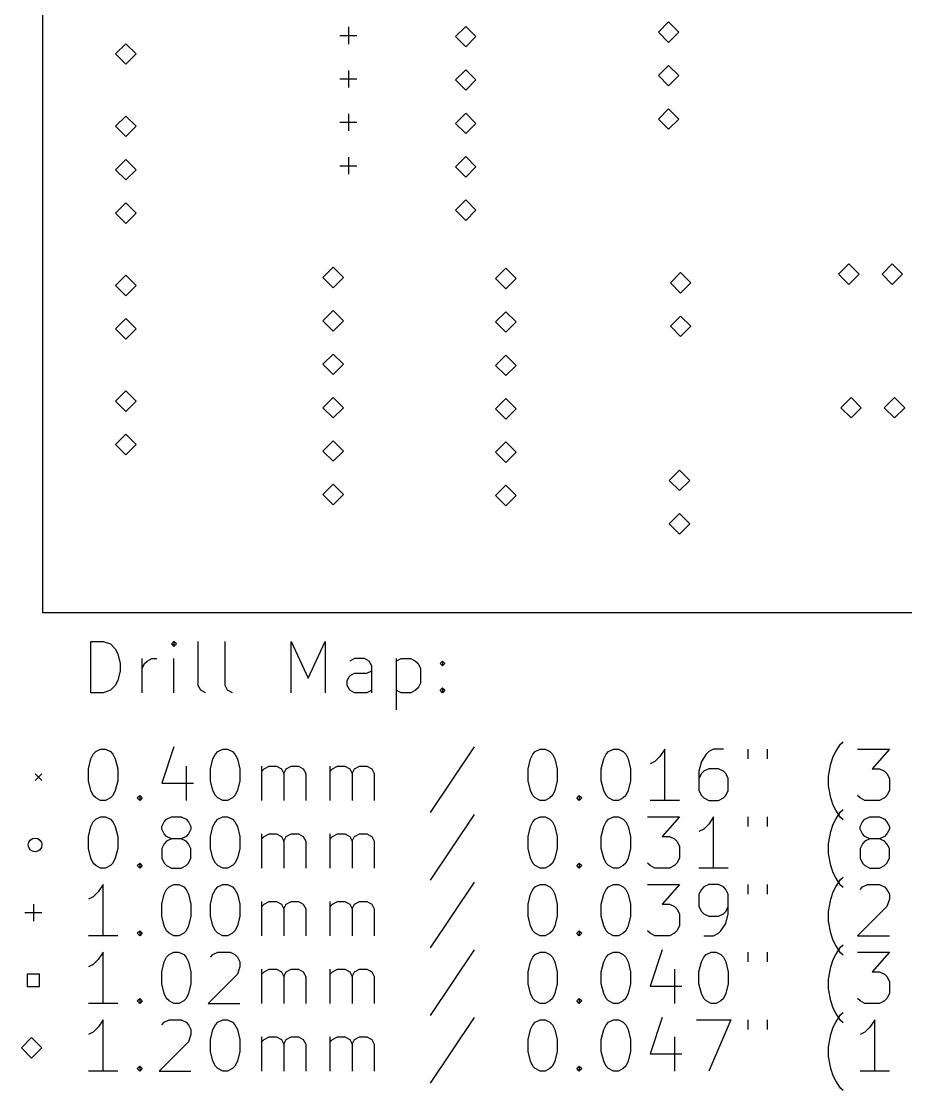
# Model space of a CAD drawing. Extents: x 129 to 229, y -164 to -37.
# Drawn here: x 128.7 to 180.4, y -164.4 to -101.8 of the extents above; entities that cross this region are included whole.
import ezdxf

# ---------------------------------------------------------------- set-up
doc = ezdxf.new("R2010")
doc.units = 0
doc.layers.add('BLACK', color=7, linetype='CONTINUOUS')

msp = doc.modelspace()

# ---------------------------------------------------------------- linework, layer by layer
at = {"layer": 'BLACK', "linetype": 'CONTINUOUS'}
for p, q in [((129.921, -36.957), (129.921, -136.398)), ((166.56, -101.825), (165.96, -102.425)), ((167.16, -102.425), (166.56, -101.825)), ((147.328, -102.616), (148.328, -102.616)), ((147.828, -102.116), (147.828, -103.116)), ((154.686, -102.08), (154.086, -102.68)), ((155.286, -102.68), (154.686, -102.08)), ((165.96, -102.425), (166.56, -103.025)), ((166.56, -103.025), (167.16, -102.425)), ((134.81, -103.096), (134.21, -103.695)), ((135.41, -103.695), (134.81, -103.096)), ((154.086, -102.68), (154.686, -103.28)), ((154.686, -103.28), (155.286, -102.68)), ((134.21, -103.695), (134.81, -104.295)), ((134.81, -104.295), (135.41, -103.695)), ((166.56, -104.365), (165.96, -104.965)), ((167.16, -104.965), (166.56, -104.365)), ((147.828, -104.656), (147.828, -105.656)), ((154.686, -104.62), (154.086, -105.22)), ((155.286, -105.22), (154.686, -104.62)), ((165.96, -104.965), (166.56, -105.566)), ((166.56, -105.566), (167.16, -104.965)), ((147.328, -105.156), (148.328, -105.156)), ((154.086, -105.22), (154.686, -105.82)), ((154.686, -105.82), (155.286, -105.22)), ((166.56, -106.905), (165.96, -107.505)), ((167.16, -107.505), (166.56, -106.905)), ((134.81, -107.329), (134.21, -107.929)), ((135.41, -107.929), (134.81, -107.329)), ((147.828, -107.196), (147.828, -108.196)), ((154.686, -107.16), (154.086, -107.76)), ((155.286, -107.76), (154.686, -107.16)), ((165.96, -107.505), (166.56, -108.105)), ((166.56, -108.105), (167.16, -107.505)), ((134.21, -107.929), (134.81, -108.529)), ((134.81, -108.529), (135.41, -107.929)), ((147.328, -107.696), (148.328, -107.696)), ((154.086, -107.76), (154.686, -108.36)), ((154.686, -108.36), (155.286, -107.76)), ((134.81, -109.869), (134.21, -110.469)), ((135.41, -110.469), (134.81, -109.869)), ((147.828, -109.736), (147.828, -110.736)), ((154.686, -109.7), (154.086, -110.3)), ((155.286, -110.3), (154.686, -109.7)), ((134.21, -110.469), (134.81, -111.069)), ((134.81, -111.069), (135.41, -110.469)), ((147.328, -110.236), (148.328, -110.236)), ((154.086, -110.3), (154.686, -110.9)), ((154.686, -110.9), (155.286, -110.3)), ((134.81, -112.409), (134.21, -113.009)), ((135.41, -113.009), (134.81, -112.409)), ((154.686, -112.24), (154.086, -112.84)), ((155.286, -112.84), (154.686, -112.24)), ((134.21, -113.009), (134.81, -113.609)), ((134.81, -113.609), (135.41, -113.009)), ((154.086, -112.84), (154.686, -113.44)), ((154.686, -113.44), (155.286, -112.84)), ((146.939, -116.176), (146.339, -116.776)), ((147.539, -116.776), (146.939, -116.176)), ((157.036, -116.24), (156.436, -116.84)), ((157.636, -116.84), (157.036, -116.24)), ((177.102, -115.986), (176.502, -116.586)), ((177.702, -116.586), (177.102, -115.986)), ((179.642, -115.986), (179.042, -116.586)), ((180.242, -116.586), (179.642, -115.986)), ((134.81, -116.642), (134.21, -117.242)), ((135.41, -117.242), (134.81, -116.642)), ((146.339, -116.776), (146.939, -117.376)), ((146.939, -117.376), (147.539, -116.776)), ((156.436, -116.84), (157.036, -117.44)), ((157.036, -117.44), (157.636, -116.84)), ((167.259, -116.494), (166.659, -117.094)), ((167.859, -117.094), (167.259, -116.494)), ((176.502, -116.586), (177.102, -117.186)), ((177.102, -117.186), (177.702, -116.586)), ((179.042, -116.586), (179.642, -117.186)), ((179.642, -117.186), (180.242, -116.586)), ((134.21, -117.242), (134.81, -117.842)), ((134.81, -117.842), (135.41, -117.242)), ((166.659, -117.094), (167.259, -117.694)), ((167.259, -117.694), (167.859, -117.094)), ((146.939, -118.716), (146.339, -119.316)), ((147.539, -119.316), (146.939, -118.716)), ((157.036, -118.78), (156.436, -119.38)), ((157.636, -119.38), (157.036, -118.78)), ((134.81, -119.182), (134.21, -119.782)), ((135.41, -119.782), (134.81, -119.182)), ((146.339, -119.316), (146.939, -119.916)), ((146.939, -119.916), (147.539, -119.316)), ((156.436, -119.38), (157.036, -119.98)), ((157.036, -119.98), (157.636, -119.38)), ((167.259, -119.034), (166.659, -119.634)), ((167.859, -119.634), (167.259, -119.034)), ((134.21, -119.782), (134.81, -120.382)), ((134.81, -120.382), (135.41, -119.782)), ((166.659, -119.634), (167.259, -120.234)), ((167.259, -120.234), (167.859, -119.634)), ((146.939, -121.256), (146.339, -121.856)), ((147.539, -121.856), (146.939, -121.256)), ((157.036, -121.32), (156.436, -121.92)), ((157.636, -121.92), (157.036, -121.32)), ((146.339, -121.856), (146.939, -122.456)), ((146.939, -122.456), (147.539, -121.856)), ((156.436, -121.92), (157.036, -122.52)), ((157.036, -122.52), (157.636, -121.92)), ((134.81, -123.415), (134.21, -124.015)), ((135.41, -124.015), (134.81, -123.415)), ((146.939, -123.796), (146.339, -124.396)), ((147.539, -124.396), (146.939, -123.796)), ((157.036, -123.86), (156.436, -124.46)), ((157.636, -124.46), (157.036, -123.86)), ((177.228, -123.796), (176.628, -124.396)), ((177.828, -124.396), (177.228, -123.796)), ((179.768, -123.796), (179.168, -124.396)), ((180.368, -124.396), (179.768, -123.796)), ((134.21, -124.015), (134.81, -124.615)), ((134.81, -124.615), (135.41, -124.015)), ((146.339, -124.396), (146.939, -124.996)), ((146.939, -124.996), (147.539, -124.396)), ((156.436, -124.46), (157.036, -125.06)), ((157.036, -125.06), (157.636, -124.46)), ((176.628, -124.396), (177.228, -124.996)), ((177.228, -124.996), (177.828, -124.396)), ((179.168, -124.396), (179.768, -124.996)), ((179.768, -124.996), (180.368, -124.396)), ((134.81, -125.955), (134.21, -126.555)), ((135.41, -126.555), (134.81, -125.955)), ((146.939, -126.336), (146.339, -126.936)), ((147.539, -126.936), (146.939, -126.336)), ((134.21, -126.555), (134.81, -127.155)), ((134.81, -127.155), (135.41, -126.555)), ((146.339, -126.936), (146.939, -127.536)), ((146.939, -127.536), (147.539, -126.936)), ((157.036, -126.4), (156.436, -127)), ((156.436, -127), (157.036, -127.6)), ((157.636, -127), (157.036, -126.4)), ((157.036, -127.6), (157.636, -127)), ((167.196, -128.051), (166.596, -128.651)), ((167.796, -128.651), (167.196, -128.051)), ((146.939, -128.876), (146.339, -129.476)), ((147.539, -129.476), (146.939, -128.876)), ((166.596, -128.651), (167.196, -129.251)), ((167.196, -129.251), (167.796, -128.651)), ((146.339, -129.476), (146.939, -130.076)), ((146.939, -130.076), (147.539, -129.476)), ((157.036, -128.94), (156.436, -129.54)), ((157.636, -129.54), (157.036, -128.94)), ((156.436, -129.54), (157.036, -130.14)), ((157.036, -130.14), (157.636, -129.54)), ((167.196, -130.591), (166.596, -131.191)), ((167.796, -131.191), (167.196, -130.591)), ((166.596, -131.191), (167.196, -131.791)), ((167.196, -131.791), (167.796, -131.191)), ((229.362, -136.398), (129.921, -136.398)), ((132.76, -141.08), (132.76, -138.08)), ((132.76, -138.08), (133.475, -138.08)), ((133.475, -138.08), (133.903, -138.223)), ((133.903, -138.223), (134.189, -138.509)), ((137.617, -138.08), (137.475, -138.223)), ((137.475, -138.223), (137.617, -138.366)), ((137.76, -138.223), (137.617, -138.08)), ((137.617, -138.08), (137.617, -138.366)), ((137.617, -138.366), (137.76, -138.223)), ((139.046, -140.652), (139.046, -138.08)), ((140.617, -140.652), (140.617, -138.08)), ((144.475, -141.08), (144.475, -138.08)), ((144.475, -138.08), (145.475, -140.223)), ((145.475, -140.223), (146.475, -138.08)), ((146.475, -138.08), (146.475, -141.08)), ((134.189, -138.509), (134.332, -138.794)), ((134.332, -138.794), (134.475, -139.366)), ((134.475, -139.366), (134.475, -139.794)), ((135.76, -141.08), (135.76, -139.08)), ((135.76, -139.652), (135.903, -139.366)), ((135.903, -139.366), (136.046, -139.223)), ((136.046, -139.223), (136.332, -139.08)), ((136.332, -139.08), (136.617, -139.08)), ((137.617, -141.08), (137.617, -139.08)), ((148.189, -139.08), (147.903, -139.223)), ((148.76, -139.08), (148.189, -139.08)), ((149.046, -139.223), (148.76, -139.08)), ((149.189, -139.509), (149.046, -139.223)), ((149.189, -141.08), (149.189, -139.509)), ((150.617, -139.08), (150.617, -142.08)), ((150.617, -139.223), (150.903, -139.08)), ((150.903, -139.08), (151.475, -139.08)), ((151.475, -139.08), (151.76, -139.223)), ((151.76, -139.223), (151.903, -139.366)), ((151.903, -139.366), (152.046, -139.652)), ((153.189, -139.366), (153.332, -139.223)), ((153.332, -139.509), (153.189, -139.366)), ((153.332, -139.223), (153.475, -139.366)), ((153.332, -139.223), (153.332, -139.509)), ((153.475, -139.366), (153.332, -139.509)), ((134.475, -139.794), (134.332, -140.366)), ((147.76, -140.366), (147.903, -140.08)), ((147.903, -140.08), (148.189, -139.937)), ((148.189, -139.937), (148.903, -139.937)), ((148.903, -139.937), (149.189, -139.794)), ((152.046, -139.652), (152.046, -140.509)), ((134.189, -140.652), (133.903, -140.937)), ((134.332, -140.366), (134.189, -140.652)), ((139.189, -140.937), (139.046, -140.652)), ((140.76, -140.937), (140.617, -140.652)), ((147.76, -140.652), (147.76, -140.366)), ((147.903, -140.937), (147.76, -140.652)), ((152.046, -140.509), (151.903, -140.794)), ((133.475, -141.08), (132.76, -141.08)), ((133.903, -140.937), (133.475, -141.08)), ((139.475, -141.08), (139.189, -140.937)), ((141.046, -141.08), (140.76, -140.937)), ((148.189, -141.08), (147.903, -140.937)), ((148.903, -141.08), (148.189, -141.08)), ((149.189, -140.937), (148.903, -141.08)), ((150.903, -141.08), (150.617, -140.937)), ((151.475, -141.08), (150.903, -141.08)), ((151.76, -140.937), (151.475, -141.08)), ((151.903, -140.794), (151.76, -140.937)), ((153.189, -140.937), (153.332, -140.794)), ((153.332, -141.08), (153.189, -140.937)), ((153.332, -140.794), (153.475, -140.937)), ((153.332, -140.794), (153.332, -141.08)), ((153.475, -140.937), (153.332, -141.08)), ((132.903, -144.666), (133.046, -144.523)), ((133.046, -144.523), (133.332, -144.38)), ((133.332, -144.38), (133.617, -144.38)), ((133.617, -144.38), (133.903, -144.523)), ((133.903, -144.523), (134.046, -144.666)), ((137.617, -144.237), (136.903, -146.38)), ((140.046, -144.666), (140.189, -144.523)), ((140.189, -144.523), (140.475, -144.38)), ((140.475, -144.38), (140.76, -144.38)), ((140.76, -144.38), (141.046, -144.523)), ((141.046, -144.523), (141.189, -144.666)), ((155.189, -144.237), (152.617, -148.094)), ((158.617, -144.666), (158.76, -144.523)), ((158.76, -144.523), (159.046, -144.38)), ((159.046, -144.38), (159.332, -144.38)), ((159.332, -144.38), (159.617, -144.523)), ((159.617, -144.523), (159.76, -144.666)), ((162.903, -144.666), (163.046, -144.523)), ((163.046, -144.523), (163.332, -144.38)), ((163.332, -144.38), (163.617, -144.38)), ((163.617, -144.38), (163.903, -144.523)), ((163.903, -144.523), (164.046, -144.666)), ((166.332, -144.38), (166.046, -144.809)), ((166.332, -147.38), (166.332, -144.38)), ((168.903, -144.523), (168.76, -144.666)), ((169.189, -144.38), (168.903, -144.523)), ((169.76, -144.38), (169.189, -144.38)), ((171.189, -144.38), (171.189, -144.952)), ((172.332, -144.38), (172.332, -144.952)), ((176.189, -144.809), (176.332, -144.523)), ((176.332, -144.523), (176.617, -144.094)), ((176.617, -144.094), (176.76, -143.952)), ((177.617, -144.38), (179.475, -144.38)), ((179.475, -144.38), (178.475, -145.523)), ((132.617, -145.523), (132.76, -144.952)), ((132.76, -144.952), (132.903, -144.666)), ((134.046, -144.666), (134.189, -144.952)), ((134.189, -144.952), (134.332, -145.523)), ((139.76, -145.523), (139.903, -144.952)), ((139.903, -144.952), (140.046, -144.666)), ((141.189, -144.666), (141.332, -144.952)), ((141.332, -144.952), (141.475, -145.523)), ((158.332, -145.523), (158.475, -144.952)), ((158.475, -144.952), (158.617, -144.666)), ((159.76, -144.666), (159.903, -144.952)), ((159.903, -144.952), (160.046, -145.523)), ((162.617, -145.523), (162.76, -144.952)), ((162.76, -144.952), (162.903, -144.666)), ((164.046, -144.666), (164.189, -144.952)), ((164.189, -144.952), (164.332, -145.523)), ((165.76, -145.094), (165.475, -145.237)), ((166.046, -144.809), (165.76, -145.094)), ((168.475, -145.094), (168.332, -145.666)), ((168.76, -144.666), (168.475, -145.094)), ((176.046, -145.237), (176.189, -144.809)), ((132.617, -146.237), (132.617, -145.523)), ((134.332, -145.523), (134.332, -146.237)), ((138.332, -145.38), (138.332, -147.38)), ((139.76, -146.237), (139.76, -145.523)), ((141.475, -145.523), (141.475, -146.237)), ((142.76, -147.38), (142.76, -145.38)), ((142.76, -145.666), (142.903, -145.523)), ((142.903, -145.523), (143.189, -145.38)), ((143.189, -145.38), (143.617, -145.38)), ((143.617, -145.38), (143.903, -145.523)), ((143.903, -145.523), (144.046, -145.809)), ((144.046, -145.809), (144.189, -145.523)), ((144.189, -145.523), (144.475, -145.38)), ((144.475, -145.38), (144.903, -145.38)), ((144.903, -145.38), (145.189, -145.523)), ((145.189, -145.523), (145.332, -145.809)), ((146.76, -147.38), (146.76, -145.38)), ((146.76, -145.666), (146.903, -145.523)), ((146.903, -145.523), (147.189, -145.38)), ((147.189, -145.38), (147.617, -145.38)), ((147.617, -145.38), (147.903, -145.523)), ((147.903, -145.523), (148.046, -145.809)), ((148.046, -145.809), (148.189, -145.523)), ((148.189, -145.523), (148.475, -145.38)), ((148.475, -145.38), (148.903, -145.38)), ((148.903, -145.38), (149.189, -145.523)), ((149.189, -145.523), (149.332, -145.809)), ((158.332, -146.237), (158.332, -145.523)), ((160.046, -145.523), (160.046, -146.237)), ((162.617, -146.237), (162.617, -145.523)), ((164.332, -145.523), (164.332, -146.237)), ((168.332, -145.666), (168.332, -146.809)), ((168.617, -145.666), (168.475, -145.809)), ((168.903, -145.523), (168.617, -145.666)), ((169.475, -145.523), (168.903, -145.523)), ((169.76, -145.666), (169.475, -145.523)), ((169.903, -145.809), (169.76, -145.666)), ((175.903, -145.952), (176.046, -145.237)), ((178.475, -145.523), (178.903, -145.523)), ((178.903, -145.523), (179.189, -145.666)), ((179.189, -145.666), (179.332, -145.809)), ((129.496, -145.823), (129.896, -146.223)), ((129.896, -145.823), (129.496, -146.223)), ((132.76, -146.809), (132.617, -146.237)), ((134.332, -146.237), (134.189, -146.809)), ((136.903, -146.38), (138.76, -146.38)), ((139.903, -146.809), (139.76, -146.237)), ((141.475, -146.237), (141.332, -146.809)), ((144.046, -145.809), (144.046, -147.38)), ((145.332, -145.809), (145.332, -147.38)), ((148.046, -145.809), (148.046, -147.38)), ((149.332, -145.809), (149.332, -147.38)), ((158.475, -146.809), (158.332, -146.237)), ((160.046, -146.237), (159.903, -146.809)), ((162.76, -146.809), (162.617, -146.237)), ((164.332, -146.237), (164.189, -146.809)), ((168.475, -145.809), (168.332, -146.094)), ((170.046, -146.094), (169.903, -145.809)), ((170.046, -146.809), (170.046, -146.094)), ((175.903, -146.523), (175.903, -145.952)), ((179.332, -145.809), (179.475, -146.094)), ((179.475, -146.094), (179.475, -146.809)), ((132.903, -147.094), (132.76, -146.809)), ((134.189, -146.809), (134.046, -147.094)), ((140.046, -147.094), (139.903, -146.809)), ((141.332, -146.809), (141.189, -147.094)), ((158.617, -147.094), (158.475, -146.809)), ((159.903, -146.809), (159.76, -147.094)), ((162.903, -147.094), (162.76, -146.809)), ((164.189, -146.809), (164.046, -147.094)), ((168.332, -146.809), (168.475, -147.094)), ((169.903, -147.094), (170.046, -146.809)), ((176.046, -147.237), (175.903, -146.523)), ((179.475, -146.809), (179.332, -147.094)), ((133.046, -147.237), (132.903, -147.094)), ((133.332, -147.38), (133.046, -147.237)), ((133.617, -147.38), (133.332, -147.38)), ((133.903, -147.237), (133.617, -147.38)), ((134.046, -147.094), (133.903, -147.237)), ((135.475, -147.237), (135.617, -147.094)), ((135.617, -147.38), (135.475, -147.237)), ((135.617, -147.094), (135.76, -147.237)), ((135.617, -147.094), (135.617, -147.38)), ((135.76, -147.237), (135.617, -147.38)), ((140.189, -147.237), (140.046, -147.094)), ((140.475, -147.38), (140.189, -147.237)), ((140.76, -147.38), (140.475, -147.38)), ((141.046, -147.237), (140.76, -147.38)), ((141.189, -147.094), (141.046, -147.237)), ((158.76, -147.237), (158.617, -147.094)), ((159.046, -147.38), (158.76, -147.237)), ((159.332, -147.38), (159.046, -147.38)), ((159.617, -147.237), (159.332, -147.38)), ((159.76, -147.094), (159.617, -147.237)), ((161.189, -147.237), (161.332, -147.094)), ((161.332, -147.38), (161.189, -147.237)), ((161.332, -147.094), (161.475, -147.237)), ((161.332, -147.094), (161.332, -147.38)), ((161.475, -147.237), (161.332, -147.38)), ((163.046, -147.237), (162.903, -147.094)), ((163.332, -147.38), (163.046, -147.237)), ((163.617, -147.38), (163.332, -147.38)), ((163.903, -147.237), (163.617, -147.38)), ((164.046, -147.094), (163.903, -147.237)), ((167.189, -147.38), (165.475, -147.38)), ((168.475, -147.094), (168.617, -147.237)), ((168.617, -147.237), (168.903, -147.38)), ((168.903, -147.38), (169.475, -147.38)), ((169.475, -147.38), (169.76, -147.237)), ((169.76, -147.237), (169.903, -147.094)), ((176.189, -147.666), (176.046, -147.237)), ((176.332, -147.952), (176.189, -147.666)), ((177.76, -147.237), (177.617, -147.094)), ((178.046, -147.38), (177.76, -147.237)), ((178.903, -147.38), (178.046, -147.38)), ((179.189, -147.237), (178.903, -147.38)), ((179.332, -147.094), (179.189, -147.237)), ((155.189, -148.197), (152.617, -152.054)), ((176.617, -148.38), (176.332, -147.952)), ((176.332, -148.483), (176.617, -148.054)), ((176.617, -148.054), (176.76, -147.912)), ((132.617, -149.483), (132.76, -148.912)), ((132.76, -148.912), (132.903, -148.626)), ((132.903, -148.626), (133.046, -148.483)), ((133.046, -148.483), (133.332, -148.34)), ((133.332, -148.34), (133.617, -148.34)), ((133.617, -148.34), (133.903, -148.483)), ((133.903, -148.483), (134.046, -148.626)), ((134.046, -148.626), (134.189, -148.912)), ((134.189, -148.912), (134.332, -149.483)), ((136.903, -148.912), (137.046, -148.626)), ((136.903, -149.054), (136.903, -148.912)), ((137.046, -148.626), (137.189, -148.483)), ((137.189, -148.483), (137.475, -148.34)), ((137.475, -148.34), (138.046, -148.34)), ((138.046, -148.34), (138.332, -148.483)), ((138.332, -148.483), (138.475, -148.626)), ((138.475, -148.626), (138.617, -148.912)), ((138.617, -148.912), (138.617, -149.054)), ((139.76, -149.483), (139.903, -148.912)), ((139.903, -148.912), (140.046, -148.626)), ((140.046, -148.626), (140.189, -148.483)), ((140.189, -148.483), (140.475, -148.34)), ((140.475, -148.34), (140.76, -148.34)), ((140.76, -148.34), (141.046, -148.483)), ((141.046, -148.483), (141.189, -148.626)), ((141.189, -148.626), (141.332, -148.912)), ((141.332, -148.912), (141.475, -149.483)), ((158.332, -149.483), (158.475, -148.912)), ((158.475, -148.912), (158.617, -148.626)), ((158.617, -148.626), (158.76, -148.483)), ((158.76, -148.483), (159.046, -148.34)), ((159.046, -148.34), (159.332, -148.34)), ((159.332, -148.34), (159.617, -148.483)), ((159.617, -148.483), (159.76, -148.626)), ((159.76, -148.626), (159.903, -148.912)), ((159.903, -148.912), (160.046, -149.483)), ((162.617, -149.483), (162.76, -148.912)), ((162.76, -148.912), (162.903, -148.626)), ((162.903, -148.626), (163.046, -148.483)), ((163.046, -148.483), (163.332, -148.34)), ((163.332, -148.34), (163.617, -148.34)), ((163.617, -148.34), (163.903, -148.483)), ((163.903, -148.483), (164.046, -148.626)), ((164.046, -148.626), (164.189, -148.912)), ((164.189, -148.912), (164.332, -149.483)), ((165.332, -148.34), (167.189, -148.34)), ((167.189, -148.34), (166.189, -149.483)), ((168.903, -148.769), (168.617, -149.054)), ((169.189, -148.34), (168.903, -148.769)), ((169.189, -151.34), (169.189, -148.34)), ((171.189, -148.34), (171.189, -148.912)), ((172.332, -148.34), (172.332, -148.912)), ((176.046, -149.197), (176.189, -148.769)), ((176.189, -148.769), (176.332, -148.483)), ((176.76, -148.523), (176.617, -148.38)), ((177.76, -148.912), (177.903, -148.626)), ((177.76, -149.054), (177.76, -148.912)), ((177.903, -148.626), (178.046, -148.483)), ((178.046, -148.483), (178.332, -148.34)), ((178.332, -148.34), (178.903, -148.34)), ((178.903, -148.34), (179.189, -148.483)), ((179.189, -148.483), (179.332, -148.626)), ((179.332, -148.626), (179.475, -148.912)), ((179.475, -148.912), (179.475, -149.054)), ((132.617, -150.197), (132.617, -149.483)), ((134.332, -149.483), (134.332, -150.197)), ((137.046, -149.34), (136.903, -149.054)), ((137.189, -149.483), (137.046, -149.34)), ((137.475, -149.626), (137.189, -149.483)), ((138.332, -149.483), (138.046, -149.626)), ((138.475, -149.34), (138.332, -149.483)), ((138.617, -149.054), (138.475, -149.34)), ((139.76, -150.197), (139.76, -149.483)), ((141.475, -149.483), (141.475, -150.197)), ((142.76, -151.34), (142.76, -149.34)), ((142.76, -149.626), (142.903, -149.483)), ((142.903, -149.483), (143.189, -149.34)), ((143.189, -149.34), (143.617, -149.34)), ((143.617, -149.34), (143.903, -149.483)), ((143.903, -149.483), (144.046, -149.769)), ((144.046, -149.769), (144.189, -149.483)), ((144.189, -149.483), (144.475, -149.34)), ((144.475, -149.34), (144.903, -149.34)), ((144.903, -149.34), (145.189, -149.483)), ((145.189, -149.483), (145.332, -149.769)), ((146.76, -151.34), (146.76, -149.34)), ((146.76, -149.626), (146.903, -149.483)), ((146.903, -149.483), (147.189, -149.34)), ((147.189, -149.34), (147.617, -149.34)), ((147.617, -149.34), (147.903, -149.483)), ((147.903, -149.483), (148.046, -149.769)), ((148.046, -149.769), (148.189, -149.483)), ((148.189, -149.483), (148.475, -149.34)), ((148.475, -149.34), (148.903, -149.34)), ((148.903, -149.34), (149.189, -149.483)), ((149.189, -149.483), (149.332, -149.769)), ((158.332, -150.197), (158.332, -149.483)), ((160.046, -149.483), (160.046, -150.197)), ((162.617, -150.197), (162.617, -149.483)), ((164.332, -149.483), (164.332, -150.197)), ((166.189, -149.483), (166.617, -149.483)), ((166.617, -149.483), (166.903, -149.626)), ((168.617, -149.054), (168.332, -149.197)), ((175.903, -149.912), (176.046, -149.197)), ((177.903, -149.34), (177.76, -149.054)), ((178.046, -149.483), (177.903, -149.34)), ((178.332, -149.626), (178.046, -149.483)), ((179.189, -149.483), (178.903, -149.626)), ((179.332, -149.34), (179.189, -149.483)), ((179.475, -149.054), (179.332, -149.34)), ((137.046, -149.912), (136.903, -150.197)), ((137.189, -149.769), (137.046, -149.912)), ((137.475, -149.626), (137.189, -149.769)), ((138.046, -149.626), (137.475, -149.626)), ((138.332, -149.769), (138.046, -149.626)), ((138.475, -149.912), (138.332, -149.769)), ((138.617, -150.197), (138.475, -149.912)), ((144.046, -149.769), (144.046, -151.34)), ((145.332, -149.769), (145.332, -151.34)), ((148.046, -149.769), (148.046, -151.34)), ((149.332, -149.769), (149.332, -151.34)), ((166.903, -149.626), (167.046, -149.769)), ((167.046, -149.769), (167.189, -150.054)), ((167.189, -150.054), (167.189, -150.769)), ((175.903, -150.483), (175.903, -149.912)), ((177.903, -149.912), (177.76, -150.197)), ((178.046, -149.769), (177.903, -149.912)), ((178.332, -149.626), (178.046, -149.769)), ((178.903, -149.626), (178.332, -149.626)), ((179.189, -149.769), (178.903, -149.626)), ((179.332, -149.912), (179.189, -149.769)), ((179.475, -150.197), (179.332, -149.912)), ((132.76, -150.769), (132.617, -150.197)), ((132.903, -151.054), (132.76, -150.769)), ((134.189, -150.769), (134.046, -151.054)), ((134.332, -150.197), (134.189, -150.769)), ((136.903, -150.197), (136.903, -150.769)), ((136.903, -150.769), (137.046, -151.054)), ((138.475, -151.054), (138.617, -150.769)), ((138.617, -150.769), (138.617, -150.197)), ((139.903, -150.769), (139.76, -150.197)), ((140.046, -151.054), (139.903, -150.769)), ((141.332, -150.769), (141.189, -151.054)), ((141.475, -150.197), (141.332, -150.769)), ((158.475, -150.769), (158.332, -150.197)), ((158.617, -151.054), (158.475, -150.769)), ((159.903, -150.769), (159.76, -151.054)), ((160.046, -150.197), (159.903, -150.769)), ((162.76, -150.769), (162.617, -150.197)), ((162.903, -151.054), (162.76, -150.769)), ((164.189, -150.769), (164.046, -151.054)), ((164.332, -150.197), (164.189, -150.769)), ((167.189, -150.769), (167.046, -151.054)), ((176.046, -151.197), (175.903, -150.483)), ((177.76, -150.197), (177.76, -150.769)), ((177.76, -150.769), (177.903, -151.054)), ((179.332, -151.054), (179.475, -150.769)), ((179.475, -150.769), (179.475, -150.197)), ((133.046, -151.197), (132.903, -151.054)), ((133.332, -151.34), (133.046, -151.197)), ((133.617, -151.34), (133.332, -151.34)), ((133.903, -151.197), (133.617, -151.34)), ((134.046, -151.054), (133.903, -151.197)), ((135.475, -151.197), (135.617, -151.054)), ((135.617, -151.34), (135.475, -151.197)), ((135.617, -151.054), (135.76, -151.197)), ((135.617, -151.054), (135.617, -151.34)), ((135.76, -151.197), (135.617, -151.34)), ((137.046, -151.054), (137.189, -151.197)), ((137.189, -151.197), (137.475, -151.34)), ((137.475, -151.34), (138.046, -151.34)), ((138.046, -151.34), (138.332, -151.197)), ((138.332, -151.197), (138.475, -151.054)), ((140.189, -151.197), (140.046, -151.054)), ((140.475, -151.34), (140.189, -151.197)), ((140.76, -151.34), (140.475, -151.34)), ((141.046, -151.197), (140.76, -151.34)), ((141.189, -151.054), (141.046, -151.197)), ((158.76, -151.197), (158.617, -151.054)), ((159.046, -151.34), (158.76, -151.197)), ((159.332, -151.34), (159.046, -151.34)), ((159.617, -151.197), (159.332, -151.34)), ((159.76, -151.054), (159.617, -151.197)), ((161.189, -151.197), (161.332, -151.054)), ((161.332, -151.34), (161.189, -151.197)), ((161.332, -151.054), (161.475, -151.197)), ((161.332, -151.054), (161.332, -151.34)), ((161.475, -151.197), (161.332, -151.34)), ((163.046, -151.197), (162.903, -151.054)), ((163.332, -151.34), (163.046, -151.197)), ((163.617, -151.34), (163.332, -151.34)), ((163.903, -151.197), (163.617, -151.34)), ((164.046, -151.054), (163.903, -151.197)), ((165.475, -151.197), (165.332, -151.054)), ((165.76, -151.34), (165.475, -151.197)), ((166.617, -151.34), (165.76, -151.34)), ((166.903, -151.197), (166.617, -151.34)), ((167.046, -151.054), (166.903, -151.197)), ((170.046, -151.34), (168.332, -151.34)), ((176.189, -151.626), (176.046, -151.197)), ((177.903, -151.054), (178.046, -151.197)), ((178.046, -151.197), (178.332, -151.34)), ((178.332, -151.34), (178.903, -151.34)), ((178.903, -151.34), (179.189, -151.197)), ((179.189, -151.197), (179.332, -151.054)), ((176.332, -151.912), (176.189, -151.626)), ((176.617, -152.34), (176.332, -151.912)), ((176.332, -152.443), (176.617, -152.014)), ((176.617, -152.014), (176.76, -151.872)), ((133.475, -152.3), (133.189, -152.729)), ((133.475, -155.3), (133.475, -152.3)), ((137.046, -152.872), (137.189, -152.586)), ((137.189, -152.586), (137.332, -152.443)), ((137.332, -152.443), (137.617, -152.3)), ((137.617, -152.3), (137.903, -152.3)), ((137.903, -152.3), (138.189, -152.443)), ((138.189, -152.443), (138.332, -152.586)), ((138.332, -152.586), (138.475, -152.872)), ((139.903, -152.872), (140.046, -152.586)), ((140.046, -152.586), (140.189, -152.443)), ((140.189, -152.443), (140.475, -152.3)), ((140.475, -152.3), (140.76, -152.3)), ((140.76, -152.3), (141.046, -152.443)), ((141.046, -152.443), (141.189, -152.586)), ((141.189, -152.586), (141.332, -152.872)), ((155.189, -152.157), (152.617, -156.014)), ((158.475, -152.872), (158.617, -152.586)), ((158.617, -152.586), (158.76, -152.443)), ((158.76, -152.443), (159.046, -152.3)), ((159.046, -152.3), (159.332, -152.3)), ((159.332, -152.3), (159.617, -152.443)), ((159.617, -152.443), (159.76, -152.586)), ((159.76, -152.586), (159.903, -152.872)), ((162.76, -152.872), (162.903, -152.586)), ((162.903, -152.586), (163.046, -152.443)), ((163.046, -152.443), (163.332, -152.3)), ((163.332, -152.3), (163.617, -152.3)), ((163.617, -152.3), (163.903, -152.443)), ((163.903, -152.443), (164.046, -152.586)), ((164.046, -152.586), (164.189, -152.872)), ((165.332, -152.3), (167.189, -152.3)), ((167.189, -152.3), (166.189, -153.443)), ((168.475, -152.586), (168.332, -152.872)), ((168.617, -152.443), (168.475, -152.586)), ((168.903, -152.3), (168.617, -152.443)), ((169.475, -152.3), (168.903, -152.3)), ((169.76, -152.443), (169.475, -152.3)), ((169.903, -152.586), (169.76, -152.443)), ((170.046, -152.872), (169.903, -152.586)), ((171.189, -152.3), (171.189, -152.872)), ((172.332, -152.3), (172.332, -152.872)), ((176.189, -152.729), (176.332, -152.443)), ((176.76, -152.483), (176.617, -152.34)), ((177.76, -152.586), (177.903, -152.443)), ((177.903, -152.443), (178.189, -152.3)), ((178.189, -152.3), (178.903, -152.3)), ((178.903, -152.3), (179.189, -152.443)), ((179.189, -152.443), (179.332, -152.586)), ((179.332, -152.586), (179.475, -152.872)), ((132.903, -153.014), (132.617, -153.157)), ((133.189, -152.729), (132.903, -153.014)), ((136.903, -153.443), (137.046, -152.872)), ((138.475, -152.872), (138.617, -153.443)), ((139.76, -153.443), (139.903, -152.872)), ((141.332, -152.872), (141.475, -153.443)), ((142.76, -155.3), (142.76, -153.3)), ((142.903, -153.443), (143.189, -153.3)), ((143.189, -153.3), (143.617, -153.3)), ((143.617, -153.3), (143.903, -153.443)), ((144.189, -153.443), (144.475, -153.3)), ((144.475, -153.3), (144.903, -153.3)), ((144.903, -153.3), (145.189, -153.443)), ((146.76, -155.3), (146.76, -153.3)), ((146.903, -153.443), (147.189, -153.3)), ((147.189, -153.3), (147.617, -153.3)), ((147.617, -153.3), (147.903, -153.443)), ((148.189, -153.443), (148.475, -153.3)), ((148.475, -153.3), (148.903, -153.3)), ((148.903, -153.3), (149.189, -153.443)), ((158.332, -153.443), (158.475, -152.872)), ((159.903, -152.872), (160.046, -153.443)), ((162.617, -153.443), (162.76, -152.872)), ((164.189, -152.872), (164.332, -153.443)), ((168.332, -152.872), (168.332, -153.586)), ((170.046, -154.014), (170.046, -152.872)), ((175.903, -153.872), (176.046, -153.157)), ((176.046, -153.157), (176.189, -152.729)), ((179.475, -153.157), (179.332, -153.586)), ((179.475, -152.872), (179.475, -153.157)), ((129.396, -153.443), (129.396, -154.443)), ((136.903, -154.157), (136.903, -153.443)), ((138.617, -153.443), (138.617, -154.157)), ((139.76, -154.157), (139.76, -153.443)), ((141.475, -153.443), (141.475, -154.157)), ((142.76, -153.586), (142.903, -153.443)), ((143.903, -153.443), (144.046, -153.729)), ((144.046, -153.729), (144.189, -153.443)), ((144.046, -153.729), (144.046, -155.3)), ((145.189, -153.443), (145.332, -153.729)), ((145.332, -153.729), (145.332, -155.3)), ((146.76, -153.586), (146.903, -153.443)), ((147.903, -153.443), (148.046, -153.729)), ((148.046, -153.729), (148.189, -153.443)), ((148.046, -153.729), (148.046, -155.3)), ((149.189, -153.443), (149.332, -153.729)), ((149.332, -153.729), (149.332, -155.3)), ((158.332, -154.157), (158.332, -153.443)), ((160.046, -153.443), (160.046, -154.157)), ((162.617, -154.157), (162.617, -153.443)), ((164.332, -153.443), (164.332, -154.157)), ((166.189, -153.443), (166.617, -153.443)), ((166.617, -153.443), (166.903, -153.586)), ((166.903, -153.586), (167.046, -153.729)), ((167.046, -153.729), (167.189, -154.014)), ((168.332, -153.586), (168.475, -153.872)), ((168.475, -153.872), (168.617, -154.014)), ((169.76, -154.014), (169.903, -153.872)), ((169.903, -153.872), (170.046, -153.586)), ((175.903, -154.443), (175.903, -153.872)), ((179.332, -153.586), (177.617, -155.3)), ((128.896, -153.943), (129.896, -153.943)), ((137.046, -154.729), (136.903, -154.157)), ((138.617, -154.157), (138.475, -154.729)), ((139.903, -154.729), (139.76, -154.157)), ((141.475, -154.157), (141.332, -154.729)), ((158.475, -154.729), (158.332, -154.157)), ((160.046, -154.157), (159.903, -154.729)), ((162.76, -154.729), (162.617, -154.157)), ((164.332, -154.157), (164.189, -154.729)), ((167.189, -154.014), (167.189, -154.729)), ((168.617, -154.014), (168.903, -154.157)), ((168.903, -154.157), (169.475, -154.157)), ((169.475, -154.157), (169.76, -154.014)), ((169.903, -154.586), (170.046, -154.014)), ((176.046, -155.157), (175.903, -154.443)), ((135.475, -155.157), (135.617, -155.014)), ((135.617, -155.3), (135.475, -155.157)), ((135.617, -155.014), (135.76, -155.157)), ((135.617, -155.014), (135.617, -155.3)), ((135.76, -155.157), (135.617, -155.3)), ((137.189, -155.014), (137.046, -154.729)), ((137.332, -155.157), (137.189, -155.014)), ((137.617, -155.3), (137.332, -155.157)), ((138.189, -155.157), (137.903, -155.3)), ((138.332, -155.014), (138.189, -155.157)), ((138.475, -154.729), (138.332, -155.014)), ((140.046, -155.014), (139.903, -154.729)), ((140.189, -155.157), (140.046, -155.014)), ((140.475, -155.3), (140.189, -155.157)), ((141.046, -155.157), (140.76, -155.3)), ((141.189, -155.014), (141.046, -155.157)), ((141.332, -154.729), (141.189, -155.014)), ((158.617, -155.014), (158.475, -154.729)), ((158.76, -155.157), (158.617, -155.014)), ((159.046, -155.3), (158.76, -155.157)), ((159.617, -155.157), (159.332, -155.3)), ((159.76, -155.014), (159.617, -155.157)), ((159.903, -154.729), (159.76, -155.014)), ((161.189, -155.157), (161.332, -155.014)), ((161.332, -155.3), (161.189, -155.157)), ((161.332, -155.014), (161.475, -155.157)), ((161.332, -155.014), (161.332, -155.3)), ((161.475, -155.157), (161.332, -155.3)), ((162.903, -155.014), (162.76, -154.729)), ((163.046, -155.157), (162.903, -155.014)), ((163.332, -155.3), (163.046, -155.157)), ((163.903, -155.157), (163.617, -155.3)), ((164.046, -155.014), (163.903, -155.157)), ((164.189, -154.729), (164.046, -155.014)), ((165.475, -155.157), (165.332, -155.014)), ((165.76, -155.3), (165.475, -155.157)), ((166.903, -155.157), (166.617, -155.3)), ((167.046, -155.014), (166.903, -155.157)), ((167.189, -154.729), (167.046, -155.014)), ((169.189, -155.3), (169.475, -155.157)), ((169.475, -155.157), (169.617, -155.014)), ((169.617, -155.014), (169.903, -154.586)), ((176.189, -155.586), (176.046, -155.157)), ((134.332, -155.3), (132.617, -155.3)), ((137.903, -155.3), (137.617, -155.3)), ((140.76, -155.3), (140.475, -155.3)), ((159.332, -155.3), (159.046, -155.3)), ((163.617, -155.3), (163.332, -155.3)), ((166.617, -155.3), (165.76, -155.3)), ((168.617, -155.3), (169.189, -155.3)), ((176.332, -155.872), (176.189, -155.586)), ((177.617, -155.3), (179.475, -155.3)), ((133.475, -156.26), (133.189, -156.689)), ((133.475, -159.26), (133.475, -156.26)), ((137.189, -156.546), (137.332, -156.403)), ((137.332, -156.403), (137.617, -156.26)), ((137.617, -156.26), (137.903, -156.26)), ((137.903, -156.26), (138.189, -156.403)), ((138.189, -156.403), (138.332, -156.546)), ((139.76, -156.546), (139.903, -156.403)), ((139.903, -156.403), (140.189, -156.26)), ((140.189, -156.26), (140.903, -156.26)), ((140.903, -156.26), (141.189, -156.403)), ((141.189, -156.403), (141.332, -156.546)), ((155.189, -156.117), (152.617, -159.974)), ((158.617, -156.546), (158.76, -156.403)), ((158.76, -156.403), (159.046, -156.26)), ((159.046, -156.26), (159.332, -156.26)), ((159.332, -156.26), (159.617, -156.403)), ((159.617, -156.403), (159.76, -156.546)), ((162.903, -156.546), (163.046, -156.403)), ((163.046, -156.403), (163.332, -156.26)), ((163.332, -156.26), (163.617, -156.26)), ((163.617, -156.26), (163.903, -156.403)), ((163.903, -156.403), (164.046, -156.546)), ((166.189, -156.117), (165.475, -158.26)), ((168.617, -156.546), (168.76, -156.403)), ((168.76, -156.403), (169.046, -156.26)), ((169.046, -156.26), (169.332, -156.26)), ((169.332, -156.26), (169.617, -156.403)), ((169.617, -156.403), (169.76, -156.546)), ((171.189, -156.26), (171.189, -156.832)), ((172.332, -156.26), (172.332, -156.832)), ((176.189, -156.689), (176.332, -156.403)), ((176.617, -156.3), (176.332, -155.872)), ((176.332, -156.403), (176.617, -155.974)), ((176.617, -155.974), (176.76, -155.832)), ((176.76, -156.443), (176.617, -156.3)), ((177.617, -156.26), (179.475, -156.26)), ((179.475, -156.26), (178.475, -157.403)), ((132.903, -156.974), (132.617, -157.117)), ((133.189, -156.689), (132.903, -156.974)), ((136.903, -157.403), (137.046, -156.832)), ((137.046, -156.832), (137.189, -156.546)), ((138.332, -156.546), (138.475, -156.832)), ((138.475, -156.832), (138.617, -157.403)), ((141.332, -156.546), (141.475, -156.832)), ((141.475, -156.832), (141.475, -157.117)), ((158.332, -157.403), (158.475, -156.832)), ((158.475, -156.832), (158.617, -156.546)), ((159.76, -156.546), (159.903, -156.832)), ((159.903, -156.832), (160.046, -157.403)), ((162.617, -157.403), (162.76, -156.832)), ((162.76, -156.832), (162.903, -156.546)), ((164.046, -156.546), (164.189, -156.832)), ((164.189, -156.832), (164.332, -157.403)), ((168.332, -157.403), (168.475, -156.832)), ((168.475, -156.832), (168.617, -156.546)), ((169.76, -156.546), (169.903, -156.832)), ((169.903, -156.832), (170.046, -157.403)), ((176.046, -157.117), (176.189, -156.689)), ((129.747, -157.544), (129.029, -157.544)), ((129.029, -157.544), (129.029, -158.262)), ((129.747, -158.262), (129.747, -157.544)), ((136.903, -158.117), (136.903, -157.403)), ((138.617, -157.403), (138.617, -158.117)), ((141.332, -157.546), (139.617, -159.26)), ((141.475, -157.117), (141.332, -157.546)), ((142.76, -159.26), (142.76, -157.26)), ((142.76, -157.546), (142.903, -157.403)), ((142.903, -157.403), (143.189, -157.26)), ((143.189, -157.26), (143.617, -157.26)), ((143.617, -157.26), (143.903, -157.403)), ((143.903, -157.403), (144.046, -157.689)), ((144.046, -157.689), (144.189, -157.403)), ((144.189, -157.403), (144.475, -157.26)), ((144.475, -157.26), (144.903, -157.26)), ((144.903, -157.26), (145.189, -157.403)), ((145.189, -157.403), (145.332, -157.689)), ((146.76, -159.26), (146.76, -157.26)), ((146.76, -157.546), (146.903, -157.403)), ((146.903, -157.403), (147.189, -157.26)), ((147.189, -157.26), (147.617, -157.26)), ((147.617, -157.26), (147.903, -157.403)), ((147.903, -157.403), (148.046, -157.689)), ((148.046, -157.689), (148.189, -157.403)), ((148.189, -157.403), (148.475, -157.26)), ((148.475, -157.26), (148.903, -157.26)), ((148.903, -157.26), (149.189, -157.403)), ((149.189, -157.403), (149.332, -157.689)), ((158.332, -158.117), (158.332, -157.403)), ((160.046, -157.403), (160.046, -158.117)), ((162.617, -158.117), (162.617, -157.403)), ((164.332, -157.403), (164.332, -158.117)), ((166.903, -157.26), (166.903, -159.26)), ((168.332, -158.117), (168.332, -157.403)), ((170.046, -157.403), (170.046, -158.117)), ((175.903, -157.832), (176.046, -157.117)), ((178.475, -157.403), (178.903, -157.403)), ((178.903, -157.403), (179.189, -157.546)), ((179.189, -157.546), (179.332, -157.689)), ((129.029, -158.262), (129.747, -158.262)), ((137.046, -158.689), (136.903, -158.117)), ((138.617, -158.117), (138.475, -158.689)), ((144.046, -157.689), (144.046, -159.26)), ((145.332, -157.689), (145.332, -159.26)), ((148.046, -157.689), (148.046, -159.26)), ((149.332, -157.689), (149.332, -159.26)), ((158.475, -158.689), (158.332, -158.117)), ((160.046, -158.117), (159.903, -158.689)), ((162.76, -158.689), (162.617, -158.117)), ((164.332, -158.117), (164.189, -158.689)), ((165.475, -158.26), (167.332, -158.26)), ((168.475, -158.689), (168.332, -158.117)), ((170.046, -158.117), (169.903, -158.689)), ((175.903, -158.403), (175.903, -157.832)), ((179.332, -157.689), (179.475, -157.974)), ((179.475, -157.974), (179.475, -158.689)), ((137.189, -158.974), (137.046, -158.689)), ((138.475, -158.689), (138.332, -158.974)), ((158.617, -158.974), (158.475, -158.689)), ((159.903, -158.689), (159.76, -158.974)), ((162.903, -158.974), (162.76, -158.689)), ((164.189, -158.689), (164.046, -158.974)), ((168.617, -158.974), (168.475, -158.689)), ((169.903, -158.689), (169.76, -158.974)), ((176.046, -159.117), (175.903, -158.403)), ((179.475, -158.689), (179.332, -158.974)), ((134.332, -159.26), (132.617, -159.26)), ((135.475, -159.117), (135.617, -158.974)), ((135.617, -159.26), (135.475, -159.117)), ((135.617, -158.974), (135.76, -159.117)), ((135.617, -158.974), (135.617, -159.26)), ((135.76, -159.117), (135.617, -159.26)), ((137.332, -159.117), (137.189, -158.974)), ((137.617, -159.26), (137.332, -159.117)), ((137.903, -159.26), (137.617, -159.26)), ((138.189, -159.117), (137.903, -159.26)), ((138.332, -158.974), (138.189, -159.117)), ((139.617, -159.26), (141.475, -159.26)), ((158.76, -159.117), (158.617, -158.974)), ((159.046, -159.26), (158.76, -159.117)), ((159.332, -159.26), (159.046, -159.26)), ((159.617, -159.117), (159.332, -159.26)), ((159.76, -158.974), (159.617, -159.117)), ((161.189, -159.117), (161.332, -158.974)), ((161.332, -159.26), (161.189, -159.117)), ((161.332, -158.974), (161.475, -159.117)), ((161.332, -158.974), (161.332, -159.26)), ((161.475, -159.117), (161.332, -159.26)), ((163.046, -159.117), (162.903, -158.974)), ((163.332, -159.26), (163.046, -159.117)), ((163.617, -159.26), (163.332, -159.26)), ((163.903, -159.117), (163.617, -159.26)), ((164.046, -158.974), (163.903, -159.117)), ((168.76, -159.117), (168.617, -158.974)), ((169.046, -159.26), (168.76, -159.117)), ((169.332, -159.26), (169.046, -159.26)), ((169.617, -159.117), (169.332, -159.26)), ((169.76, -158.974), (169.617, -159.117)), ((176.189, -159.546), (176.046, -159.117)), ((176.332, -159.832), (176.189, -159.546)), ((177.76, -159.117), (177.617, -158.974)), ((178.046, -159.26), (177.76, -159.117)), ((178.903, -159.26), (178.046, -159.26)), ((179.189, -159.117), (178.903, -159.26)), ((179.332, -158.974), (179.189, -159.117)), ((155.189, -160.077), (152.617, -163.934)), ((166.189, -160.077), (165.475, -162.22)), ((176.617, -160.26), (176.332, -159.832)), ((176.332, -160.363), (176.617, -159.934)), ((176.617, -159.934), (176.76, -159.792)), ((133.189, -160.649), (132.903, -160.934)), ((133.475, -160.22), (133.189, -160.649)), ((133.475, -163.22), (133.475, -160.22)), ((136.903, -160.506), (137.046, -160.363)), ((137.046, -160.363), (137.332, -160.22)), ((137.332, -160.22), (138.046, -160.22)), ((138.046, -160.22), (138.332, -160.363)), ((138.332, -160.363), (138.475, -160.506)), ((138.475, -160.506), (138.617, -160.792)), ((138.617, -160.792), (138.617, -161.077)), ((139.76, -161.363), (139.903, -160.792)), ((139.903, -160.792), (140.046, -160.506)), ((140.046, -160.506), (140.189, -160.363)), ((140.189, -160.363), (140.475, -160.22)), ((140.475, -160.22), (140.76, -160.22)), ((140.76, -160.22), (141.046, -160.363)), ((141.046, -160.363), (141.189, -160.506)), ((141.189, -160.506), (141.332, -160.792)), ((141.332, -160.792), (141.475, -161.363)), ((158.332, -161.363), (158.475, -160.792)), ((158.475, -160.792), (158.617, -160.506)), ((158.617, -160.506), (158.76, -160.363)), ((158.76, -160.363), (159.046, -160.22)), ((159.046, -160.22), (159.332, -160.22)), ((159.332, -160.22), (159.617, -160.363)), ((159.617, -160.363), (159.76, -160.506)), ((159.76, -160.506), (159.903, -160.792)), ((159.903, -160.792), (160.046, -161.363)), ((162.617, -161.363), (162.76, -160.792)), ((162.76, -160.792), (162.903, -160.506)), ((162.903, -160.506), (163.046, -160.363)), ((163.046, -160.363), (163.332, -160.22)), ((163.332, -160.22), (163.617, -160.22)), ((163.617, -160.22), (163.903, -160.363)), ((163.903, -160.363), (164.046, -160.506)), ((164.046, -160.506), (164.189, -160.792)), ((164.189, -160.792), (164.332, -161.363)), ((168.189, -160.22), (170.189, -160.22)), ((170.189, -160.22), (168.903, -163.22)), ((171.189, -160.22), (171.189, -160.792)), ((172.332, -160.22), (172.332, -160.792)), ((176.046, -161.077), (176.189, -160.649)), ((176.189, -160.649), (176.332, -160.363)), ((176.76, -160.403), (176.617, -160.26)), ((178.332, -160.649), (178.046, -160.934)), ((178.617, -160.22), (178.332, -160.649)), ((178.617, -163.22), (178.617, -160.22)), ((129.296, -161.263), (128.696, -161.863)), ((129.896, -161.863), (129.296, -161.263)), ((132.903, -160.934), (132.617, -161.077)), ((138.617, -161.077), (138.475, -161.506)), ((139.76, -162.077), (139.76, -161.363)), ((141.475, -161.363), (141.475, -162.077)), ((142.76, -163.22), (142.76, -161.22)), ((142.76, -161.506), (142.903, -161.363)), ((142.903, -161.363), (143.189, -161.22)), ((143.189, -161.22), (143.617, -161.22)), ((143.617, -161.22), (143.903, -161.363)), ((143.903, -161.363), (144.046, -161.649)), ((144.046, -161.649), (144.189, -161.363)), ((144.189, -161.363), (144.475, -161.22)), ((144.475, -161.22), (144.903, -161.22)), ((144.903, -161.22), (145.189, -161.363)), ((145.189, -161.363), (145.332, -161.649)), ((146.76, -163.22), (146.76, -161.22)), ((146.76, -161.506), (146.903, -161.363)), ((146.903, -161.363), (147.189, -161.22)), ((147.189, -161.22), (147.617, -161.22)), ((147.617, -161.22), (147.903, -161.363)), ((147.903, -161.363), (148.046, -161.649)), ((148.046, -161.649), (148.189, -161.363)), ((148.189, -161.363), (148.475, -161.22)), ((148.475, -161.22), (148.903, -161.22)), ((148.903, -161.22), (149.189, -161.363)), ((149.189, -161.363), (149.332, -161.649)), ((158.332, -162.077), (158.332, -161.363)), ((160.046, -161.363), (160.046, -162.077)), ((162.617, -162.077), (162.617, -161.363)), ((164.332, -161.363), (164.332, -162.077)), ((166.903, -161.22), (166.903, -163.22)), ((175.903, -161.792), (176.046, -161.077)), ((178.046, -160.934), (177.76, -161.077)), ((128.696, -161.863), (129.296, -162.463)), ((129.296, -162.463), (129.896, -161.863)), ((138.475, -161.506), (136.76, -163.22)), ((144.046, -161.649), (144.046, -163.22)), ((145.332, -161.649), (145.332, -163.22)), ((148.046, -161.649), (148.046, -163.22)), ((149.332, -161.649), (149.332, -163.22)), ((175.903, -162.363), (175.903, -161.792)), ((139.903, -162.649), (139.76, -162.077)), ((140.046, -162.934), (139.903, -162.649)), ((141.332, -162.649), (141.189, -162.934)), ((141.475, -162.077), (141.332, -162.649)), ((158.475, -162.649), (158.332, -162.077)), ((158.617, -162.934), (158.475, -162.649)), ((159.903, -162.649), (159.76, -162.934)), ((160.046, -162.077), (159.903, -162.649)), ((162.76, -162.649), (162.617, -162.077)), ((162.903, -162.934), (162.76, -162.649)), ((164.189, -162.649), (164.046, -162.934)), ((164.332, -162.077), (164.189, -162.649)), ((165.475, -162.22), (167.332, -162.22)), ((176.046, -163.077), (175.903, -162.363)), ((134.332, -163.22), (132.617, -163.22)), ((135.475, -163.077), (135.617, -162.934)), ((135.617, -163.22), (135.475, -163.077)), ((135.617, -162.934), (135.76, -163.077)), ((135.617, -162.934), (135.617, -163.22)), ((135.76, -163.077), (135.617, -163.22)), ((136.76, -163.22), (138.617, -163.22)), ((140.189, -163.077), (140.046, -162.934)), ((140.475, -163.22), (140.189, -163.077)), ((140.76, -163.22), (140.475, -163.22)), ((141.046, -163.077), (140.76, -163.22)), ((141.189, -162.934), (141.046, -163.077)), ((158.76, -163.077), (158.617, -162.934)), ((159.046, -163.22), (158.76, -163.077)), ((159.332, -163.22), (159.046, -163.22)), ((159.617, -163.077), (159.332, -163.22)), ((159.76, -162.934), (159.617, -163.077)), ((161.189, -163.077), (161.332, -162.934)), ((161.332, -163.22), (161.189, -163.077)), ((161.332, -162.934), (161.475, -163.077)), ((161.332, -162.934), (161.332, -163.22)), ((161.475, -163.077), (161.332, -163.22)), ((163.046, -163.077), (162.903, -162.934)), ((163.332, -163.22), (163.046, -163.077)), ((163.617, -163.22), (163.332, -163.22)), ((163.903, -163.077), (163.617, -163.22)), ((164.046, -162.934), (163.903, -163.077)), ((176.189, -163.506), (176.046, -163.077)), ((179.475, -163.22), (177.76, -163.22)), ((176.332, -163.792), (176.189, -163.506)), ((176.617, -164.22), (176.332, -163.792)), ((176.76, -164.363), (176.617, -164.22))]:
    msp.add_line(p, q, dxfattribs=at)
at = {"layer": 'BLACK'}
msp.add_circle((129.496, -149.983), 0.4, dxfattribs=at)

doc.saveas('drawing.dxf')
